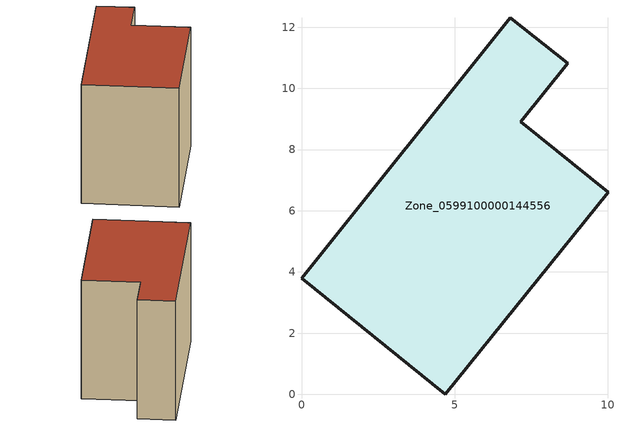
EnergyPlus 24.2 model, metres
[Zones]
Zone_0599100000144556
 floor ground (C_G): 0,3.8 6.83,12.31 8.71,10.81 7.16,8.9 10.02,6.61 4.7,0 z0
 wall outside (C_F): 7.16,8.9 8.71,10.81 6.83,12.31 0,3.8 4.7,0 10.02,6.61 7.16,8.9 z0:8.14
 roof outside (C_R): 4.7,0 10.02,6.61 7.16,8.9 8.71,10.81 6.83,12.31 0,3.8 z8.14
[BUILDING]
Pand.0599100000144556: North Axis=0; Terrain=City; Loads Convergence Tolerance Value=0.04; Temperature Convergence Tolerance Value=0.4; Solar Distribution=FullExterior; Maximum Number of Warmup Days=25; Minimum Number of Warmup Days=1
[Site:Location]
Rotterdam.The.Hague.AP_ZH_NLD Design_Conditions: Latitude=51.96; Longitude=4.45; Time Zone=1; Elevation=-4.5
[SITE:GROUNDTEMPERATURE:BUILDINGSURFACE]
18, 18, 18, 18, 18, 18, 18, 18, 18, 18, 18, 18
[MATERIAL] Thermal Absorptance=0.9; Solar Absorptance=0.7; Visible Absorptance=0.7
Name | Roughness | Thickness | Conductivity | Density | Specific Heat
G.TI.1946-1964 | MediumSmooth | 0.15 | 1 | 540 | 1210
F.TI.1946-1964 | Rough | 0.3 | 0.857143 | 1920 | 840
R.TI.1946-1964 | MediumRough | 0.2 | 0.277778 | 1500 | 1000
[CONSTRUCTION]
C_G: G.TI.1946-1964
C_F: F.TI.1946-1964
C_R: R.TI.1946-1964
[ZONE]
Zone_0599100000144556: Type=1; Multiplier=1; Ceiling Height=Autocalculate; Volume=Autocalculate; Floor Area=autocalculate; Part of Total Floor Area=Yes
[ZONEINFILTRATION:DESIGNFLOWRATE]
Infil_Zone_0599100000144556: Zone or ZoneList or Space or SpaceList=Zone_0599100000144556; Schedule=AlwaysOn; Design Flow Rate Calculation Method=Flow/Area; Flow Rate per Floor Area=0.003; Constant Term Coefficient=1; Temperature Term Coefficient=0; Velocity Term Coefficient=0; Velocity Squared Term Coefficient=0
[HVACTEMPLATE:ZONE:IDEALLOADSAIRSYSTEM]
Zone_0599100000144556: Maximum Heating Supply Air Temperature=50; Minimum Cooling Supply Air Temperature=13; Maximum Heating Supply Air Humidity Ratio=0.0156; Minimum Cooling Supply Air Humidity Ratio=0.0077; Heating Limit=NoLimit; Cooling Limit=NoLimit; Dehumidification Control Type=ConstantSensibleHeatRatio; Cooling Sensible Heat Ratio=0.7; Dehumidification Setpoint=60; Humidification Control Type=None; Humidification Setpoint=30; Outdoor Air Method=None; Outdoor Air Flow Rate per Person=0.00944; Outdoor Air Flow Rate per Zone Floor Area=0; Outdoor Air Flow Rate per Zone=0; Demand Controlled Ventilation Type=None; Outdoor Air Economizer Type=NoEconomizer; Heat Recovery Type=None; Sensible Heat Recovery Effectiveness=0.7; Latent Heat Recovery Effectiveness=0.65
[ZONECONTROL:THERMOSTAT]
ThermostatControl_Zone_0599100000144556: Zone or ZoneList=Zone_0599100000144556; Control Type Schedule=DualSetpointControlType; Control 1=Thermostat_Zone_0599100000144556; Temperature Difference Between Cutout And Setpoint=0
[THERMOSTATSETPOINT:DUALSETPOINT]
Thermostat_Zone_0599100000144556: Heating Setpoint Temperature Schedule=HeatingSetpoint_Zone_0599100000144556; Cooling Setpoint Temperature Schedule=CoolingSetpoint_Zone_0599100000144556
[SCHEDULE:COMPACT]
HeatingSetpoint_Zone_0599100000144556: Through: 12/31, For: AllDays, Until: 24:00, 21
CoolingSetpoint_Zone_0599100000144556: Through: 12/31, For: AllDays, Until: 24:00, 24
DualSetpointControlType: Through: 12/31, For: AllDays, Until: 24:00, 4
AlwaysOn: Through: 12/31, For: AllDays, Until: 24:00, 1
